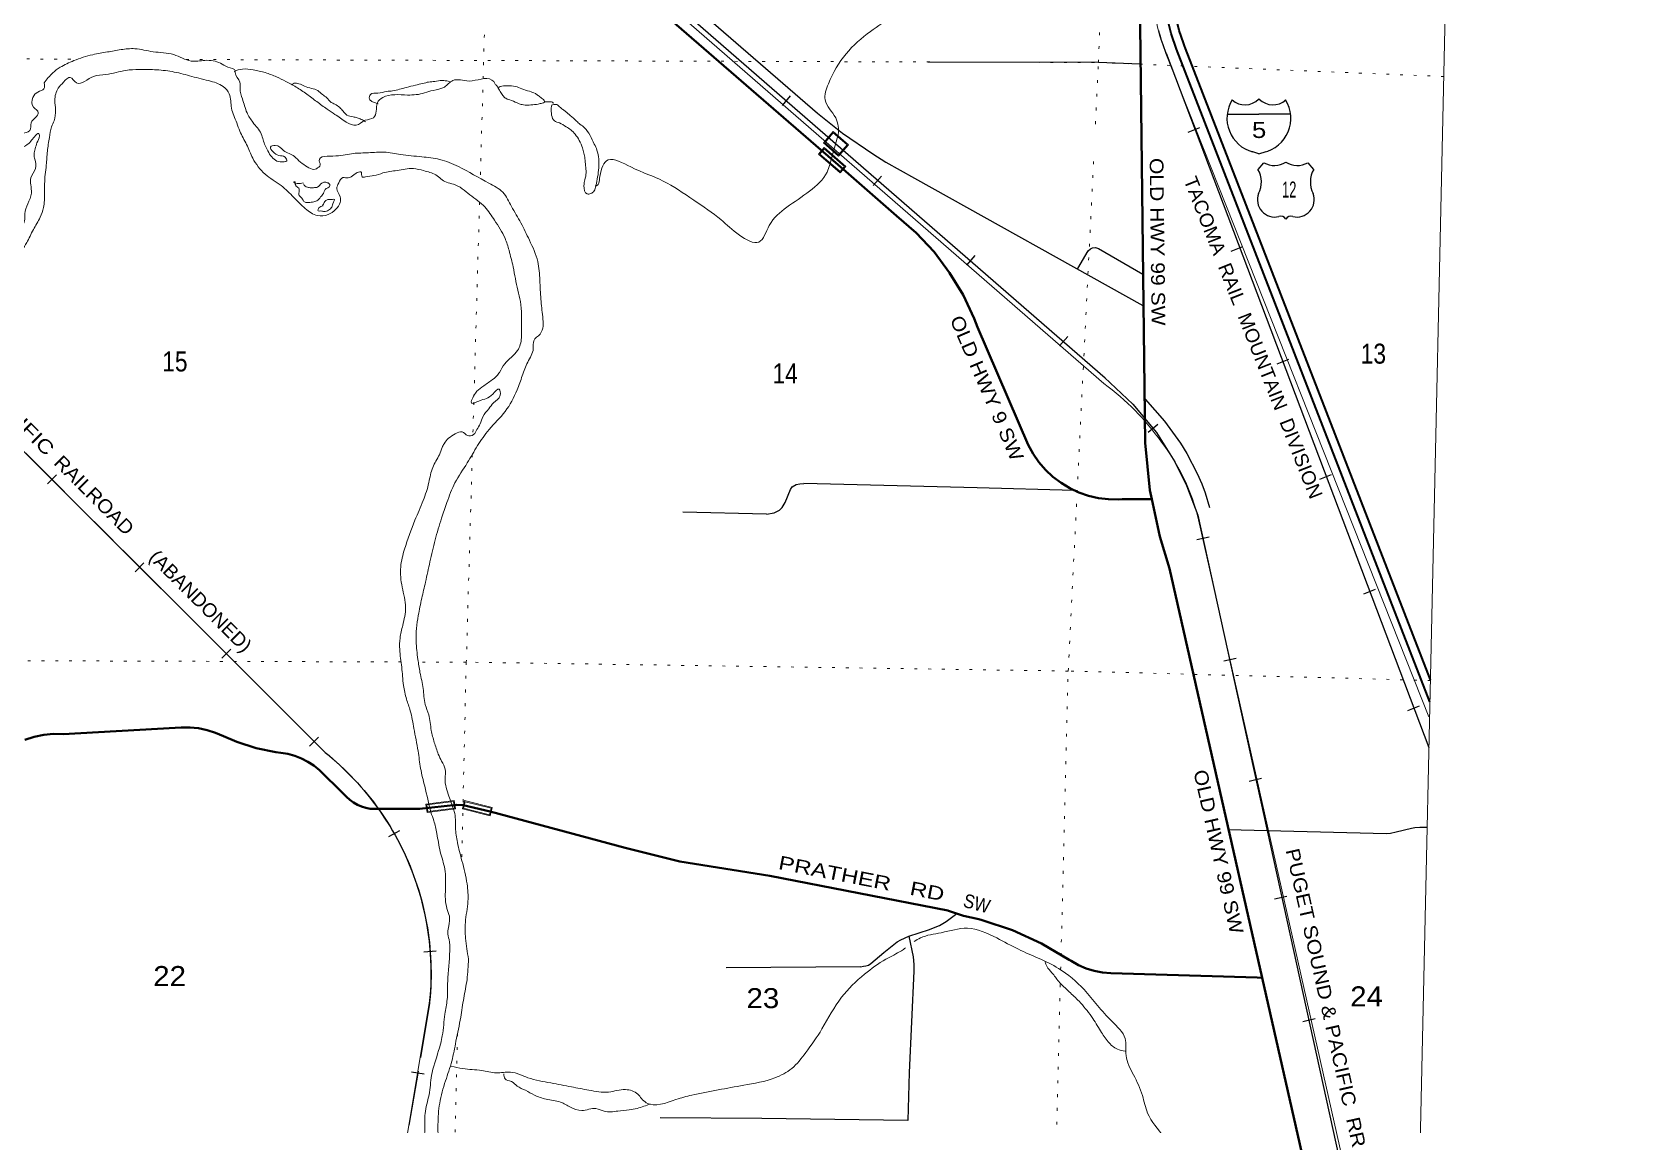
# Model space of a CAD drawing. Header units: feet. Extents: x -757852 to -501257, y -360805 to -170898.
# Drawn here: x -515267 to -501257, y -262538 to -252975 of the extents above; entities that cross this region are included whole.
import ezdxf
from ezdxf.enums import TextEntityAlignment as Align

# ---------------------------------------------------------------- set-up
doc = ezdxf.new("R2010")
doc.units = ezdxf.units.FT
doc.header["$LTSCALE"] = 80
doc.linetypes.add('DOTTED', pattern=[1.5, 0.3, -1.2])
doc.linetypes.add('LONG_DASHED', pattern=[7.5, 6, -1.5])
for name, color, linetype, lineweight in [('15', 7, 'Continuous', 25), ('16', 7, 'Continuous', 25), ('18', 7, 'Continuous', 35), ('26', 7, 'Continuous', 40), ('27', 7, 'Continuous', 13), ('29', 7, 'Continuous', 25), ('34', 7, 'Continuous', 13), ('39', 7, 'Continuous', 13), ('4', 7, 'Continuous', 13), ('61', 7, 'Continuous', 13), ('63', 7, 'Continuous', 25), ('7', 7, 'DOTTED', 13)]:
    doc.layers.add(name, color=color, linetype=linetype, lineweight=lineweight)

msp = doc.modelspace()

# ---------------------------------------------------------------- linework, layer by layer
at = {"layer": '15'}
for p, q in [((-504540.12, -253562.84), (-504537.22, -253559.93)), ((-504534.05, -253562.31), (-504537.48, -253559.93)), ((-504812.83, -253694.31), (-504536.42, -253694.31)), ((-504536.42, -254039.89), (-504600.31, -254021.93)), ((-504536.95, -254040.15), (-504473.32, -254021.41))]:
    msp.add_line(p, q, dxfattribs=at)
msp.add_lwpolyline([(-504261.06, -253694.31), (-504536.95, -253694.31), (-504536.42, -253694.31)], dxfattribs=at)
for centre, radius, start, end in [((-504510.2, -253729.41), 306.13, 148.44451, 254.43366), ((-504658.8, -253446.81), 165.66, 227.34241, 315.81149), ((-504415.11, -253446.81), 165.66, 224.18823, 312.69379), ((-504563.71, -253729.41), 306.13, 283.0808, 31.62485)]:
    msp.add_arc(centre, radius, start, end, dxfattribs=at)
at = {"layer": '16'}
for p, q in [((-504544.81, -254177.51), (-504493.5, -254118.75)), ((-504301.74, -254112.78), (-504302.02, -254112.98)), ((-504109.65, -254118.66), (-504058.26, -254177.51))]:
    msp.add_line(p, q, dxfattribs=at)
for centre, radius, start, end in [((-504402.42, -253961.09), 182.07, 239.97227, 303.45418), ((-504200.64, -253961.59), 181.52, 236.33975, 300.08743), ((-504200.65, -253961.09), 182.07, 236.54582, 236.59441), ((-504737.79, -254288.14), 222.05, 332.97043, 29.75871), ((-503865.29, -254288.14), 222.05, 150.24129, 207.02957), ((-504398.6, -254443.04), 151.42, 159.09177, 283.81923), ((-504204.48, -254443.04), 151.42, 256.18077, 20.90823)]:
    msp.add_arc(centre, radius, start, end, dxfattribs=at)
for centre, major_axis, start_param, end_param in [((-504343.26, -254641.86), (-19.56, 51.67), 4.95877769, 6.28318531), ((-504259.81, -254641.86), (19.56, 51.67), 0, 1.32637542)]:
    msp.add_ellipse(centre, major_axis=major_axis, ratio=0.929097, start_param=start_param, end_param=end_param, dxfattribs=at)
at = {"layer": '18'}
for points in [[(-503036.69, -258643.48), (-505178.32, -253120.71), (-505188.25, -253095.1), (-505196.92, -253070.71), (-505234.31, -252963.04), (-505265.47, -252829.72), (-505282.52, -252693.87), (-505285.28, -252556.98), (-505273.71, -252420.55), (-505247.95, -252286.08), (-505208.27, -252155.04), (-505155.11, -252028.87), (-504614.24, -250766.06)], [(-503040.91, -258835.53), (-505257.41, -253124.19), (-505304.74, -252989.44), (-505338.27, -252848.61), (-505356.89, -252705.04), (-505360.41, -252560.32), (-505348.78, -252416.02), (-505322.13, -252273.73), (-505280.76, -252135), (-505225.11, -252001.36), (-504811.65, -251038.76)]]:
    msp.add_lwpolyline(points, dxfattribs=at)
at = {"layer": '26'}
for p, q in [((-511568.93, -259739.84), (-511555.93, -259738.42)), ((-511497.31, -259739.32), (-511555.94, -259738.4)), ((-503848.01, -264161.88), (-504507.32, -261249.7))]:
    msp.add_line(p, q, dxfattribs=at)
for points in [[(-505473.11, -257061.74), (-505489.56, -256984.01), (-505532.64, -256570.74), (-505585.13, -252185.06)], [(-505473.11, -257061.74), (-505505.01, -257062.02), (-505732.43, -257064.02), (-505764.21, -257065.63), (-505852.93, -257063.82), (-505940.98, -257052.74), (-506027.38, -257032.52), (-506111.2, -257003.38), (-506191.51, -256965.63), (-506267.43, -256919.7), (-506338.14, -256866.09), (-506402.86, -256805.38), (-506460.88, -256738.23), (-506511.56, -256665.39), (-506554.34, -256587.65), (-506998.92, -255558.36), (-507028.22, -255481.79), (-507124.37, -255275.8), (-507241.53, -255080.99), (-507378.41, -254899.49), (-507533.52, -254733.29), (-507705.14, -254584.22), (-508174.01, -254176.65), (-510194.91, -252419.98)], [(-504507.32, -261249.7), (-505317.85, -257669.68), (-505403.52, -257390.51), (-505473.11, -257061.74)], [(-511555.94, -259738.4), (-511877.76, -259773.64), (-512309.46, -259770.95), (-512347.92, -259763.26), (-512385.36, -259751.6), (-512421.37, -259736.09), (-512455.57, -259716.9), (-512487.58, -259694.24), (-512517.04, -259668.36), (-512543.63, -259639.55), (-512544.41, -259638.61), (-512752.18, -259434.31), (-512800.87, -259394.34), (-512853.47, -259359.69), (-512909.4, -259330.73), (-512968.05, -259307.76), (-513028.78, -259291.06), (-513090.93, -259280.8), (-513133.36, -259277.57), (-513306.95, -259241.41), (-513475.82, -259187.31), (-513593.11, -259137.72), (-513662.89, -259106.81), (-513735.52, -259083.36), (-513810.2, -259067.63), (-513886.11, -259059.8), (-513962.43, -259059.94), (-514015.71, -259064.8), (-514994.44, -259117.97), (-515079.65, -259117.25), (-515164.46, -259125.45), (-515247.96, -259142.46), (-515329.22, -259168.11)], [(-504507.32, -261249.7), (-504551.38, -261248.4), (-505831.04, -261210.78), (-505904.62, -261204.18), (-505977.1, -261189.93), (-506047.69, -261168.18), (-506115.63, -261139.17), (-506180.16, -261103.22), (-506196.74, -261092.49), (-506437.91, -260950.63), (-506692.58, -260834.75), (-506957.97, -260746.14), (-506986.6, -260738.39), (-507120.76, -260708.12), (-507251.03, -260664), (-507256.53, -260661.8), (-508814.23, -260358.11), (-509602.1, -260231.88), (-510079.64, -260113.24), (-511260.83, -259794.59), (-511497.31, -259739.32)]]:
    msp.add_lwpolyline(points, dxfattribs=at)
at = {"layer": '29'}
for p, q in [((-511050.99, -251387), (-508397.45, -253684.91)), ((-507549.55, -254252.84), (-505550.94, -255368.18)), ((-508842.85, -257192.66), (-509575.53, -257175.24)), ((-504808.05, -259951.82), (-503421.04, -259989.45)), ((-508022.77, -261153.27), (-509195.83, -261162.53))]:
    msp.add_line(p, q, dxfattribs=at)
for points in [[(-505576.7, -253257.97), (-505939.92, -253242.28), (-507433.87, -253239.18)], [(-508397.45, -253684.91), (-508179.06, -253859.21), (-507914.85, -254042.54), (-507799.79, -254115.01), (-507549.55, -254252.84)], [(-506121.7, -255045.16), (-506029.14, -254890.97), (-506011.03, -254872.85), (-505991.85, -254862.19), (-505967.35, -254861.13), (-505938.58, -254870.72), (-505550.79, -255094.56)], [(-505530.45, -256187.57), (-505362.2, -256380.02), (-505221.57, -256574.01), (-505168.3, -256663.55), (-505076.68, -256838.35), (-505036.2, -256927.89), (-505006.37, -257006.76), (-504968.01, -257134.67)], [(-508842.85, -257192.66), (-508775.67, -257181.57), (-508728.8, -257160.25), (-508705.36, -257134.67), (-508679.79, -257092.03), (-508632.91, -256976.91), (-508618, -256955.6), (-508583.91, -256934.28), (-508551.94, -256927.88), (-508516.89, -256924.83)], [(-506152.02, -256985.58), (-507000.02, -256963.9), (-508516.89, -256924.83)], [(-503421.04, -259989.45), (-503384.87, -259985.92), (-503335.86, -259974.2), (-503203.75, -259940.09), (-503173.92, -259935.82), (-503129.18, -259933.7), (-503065.07, -259932.91)], [(-507597.47, -260886.26), (-507418.41, -260827.97), (-507367.26, -260808.78), (-507331.04, -260791.73), (-507273.52, -260757.62), (-507177.63, -260689.4)], [(-508022.77, -261153.27), (-507993.71, -261149.87), (-507974.54, -261146.68), (-507952.16, -261139.21), (-507929.79, -261126.42), (-507816.86, -261028.36), (-507699.67, -260936.69), (-507667.71, -260917.51), (-507597.47, -260886.26)], [(-507597.47, -260886.26), (-507561.17, -261066.73), (-507554.78, -261133.89), (-507553.68, -261191.34)], [(-507553.68, -261191.34), (-507595.17, -262080.19), (-507607.53, -262500.26)], [(-507607.53, -262500.26), (-508884.35, -262480.43), (-509773.84, -262474.66)]]:
    msp.add_lwpolyline(points, dxfattribs=at)
at = {"layer": '34', "lineweight": 25}
for p, q in [((-512943.28, -249859.33), (-505883.01, -256001.73)), ((-508704.79, -253617.61), (-508632.19, -253534.16)), ((-505156.19, -253851.3), (-505053.35, -253810.57)), ((-507909.42, -254319.39), (-507836.82, -254235.95)), ((-507091.96, -255015.39), (-507019.36, -254931.94)), ((-504780.45, -254892.13), (-504677.61, -254851.39)), ((-506281.33, -255722.26), (-506208.73, -255638.81)), ((-504378.8, -255879.34), (-504275.96, -255838.6)), ((-505506.08, -256475.67), (-505420.24, -256405.9)), ((-504005.23, -256887.6), (-503902.39, -256846.87)), ((-505072.06, -257203.51), (-503193.07, -265747.8)), ((-505080.2, -257417.07), (-504972.29, -257392.8)), ((-503618.79, -257890), (-503515.95, -257849.26)), ((-504844.55, -258476.98), (-504736.64, -258452.72)), ((-503235.45, -258912.38), (-503132.61, -258871.64)), ((-504621.99, -259529.01), (-504514.07, -259504.75)), ((-504400.44, -260559.62), (-504292.53, -260535.36)), ((-504152.91, -261632.27), (-504044.99, -261608.01))]:
    msp.add_line(p, q, dxfattribs=at)
at = {"layer": '34'}
for p, q in [((-505349.92, -253162.15), (-503050.22, -258967.68)), ((-508345.66, -253945.46), (-508259.98, -253846.98)), ((-508259.98, -253846.98), (-508127.63, -253962.13)), ((-508345.31, -253945.06), (-508212.96, -254060.21)), ((-508213.3, -254060.61), (-508127.63, -253962.13)), ((-517020.25, -254964.35), (-512703.67, -259280.23)), ((-505064.44, -257243.3), (-503193.75, -265562.91)), ((-511792.18, -261474.62), (-512052.45, -263022.92))]:
    msp.add_line(p, q, dxfattribs=at)
msp.add_lwpolyline([(-518816.44, -244792.02), (-514396.62, -248653.05), (-505891.89, -256052.12)], dxfattribs=at)
at = {"layer": '34', "lineweight": 25}
for points in [[(-505414.83, -252961.75), (-505408.19, -252986.7), (-505401.35, -253011.59), (-505393.85, -253036.47), (-505386.01, -253061.04), (-505377.78, -253085.47), (-505369.08, -253109.96), (-505359.85, -253134.06), (-505350.42, -253158.11), (-505348.9, -253161.73), (-503049.69, -259234.56)], [(-505887.83, -255998.27), (-505639.21, -256232.23), (-505431.94, -256478.34), (-505271.65, -256735.51), (-505169.4, -256942.91), (-505072.21, -257203.97)]]:
    msp.add_lwpolyline(points, dxfattribs=at)
at = {"layer": '34'}
msp.add_lwpolyline([(-508334.02, -253944.27), (-508259.19, -253858.26), (-508138.91, -253962.91), (-508213.74, -254048.92)], close=True, dxfattribs=at)
for centre, radius, start, end in [((-503977.91, -252599.12), 1483.05, 153.16163, 202.31182), ((-507224.16, -257865.57), 2250.24, 35.38234, 53.69675), ((-506771.59, -257640.65), 1752.78, 13.10286, 37.95504), ((-514255.1, -261211.15), 2476.97, 353.894, 51.21934)]:
    msp.add_arc(centre, radius, start, end, dxfattribs=at)
at = {"layer": '39'}
msp.add_line((-508289.49, -254134.44), (-508218.63, -253883.34), dxfattribs=at)
for points in [[(-508218.63, -253883.34), (-508216.52, -253872.49), (-508238.43, -253727.37), (-508330.42, -253569.1), (-508302.2, -253428.78), (-508147.64, -253165.76), (-507933.84, -252970.01), (-507736.98, -252832.31), (-507512.02, -252695.05), (-507267.22, -252706.89), (-506947.43, -252673.65), (-506537.92, -252549.31), (-506279.47, -252454.8), (-506075.09, -252351.4), (-505730.47, -252135.56), (-505549.51, -252051.05)], [(-512424.41, -254205.27), (-512452.82, -254224.94), (-512501.42, -254252.33), (-512547.57, -254249.61), (-512584.4, -254295.28), (-512601.22, -254345.29), (-512572.16, -254416.12), (-512572.92, -254466.38), (-512609.97, -254526.13), (-512676.94, -254573.35), (-512769.44, -254581.96), (-512876.95, -254519.97), (-512977.88, -254421.88), (-513088.79, -254319.62), (-513227.84, -254218.93), (-513336.17, -254078.5), (-513390.59, -253959.02), (-513449.09, -253843.5), (-513476.11, -253770.69), (-513522.35, -253641.28), (-513542.56, -253516.29), (-513593.82, -253453.16), (-513723.55, -253400.88), (-513889.58, -253358.08), (-514041.64, -253321.54), (-514196.01, -253305.06), (-514328.52, -253303.01), (-514445.11, -253311.25), (-514620.34, -253346.73), (-514729.03, -253363.14), (-514808.02, -253408.16), (-514878.5, -253421.14), (-514931.97, -253372.05), (-514990.83, -253413.37), (-515037.82, -253466.93), (-515067.53, -253573.04), (-515060.78, -253657.6), (-515074.25, -253751.9), (-515095.11, -253803.85), (-515114.6, -253898.06), (-515132.48, -254018.43), (-515142.33, -254138.93), (-515151.6, -254221.22), (-515158.13, -254388.02), (-515166, -254510.56), (-515195.41, -254596.56), (-515255.26, -254704.22), (-515313.2, -254817.93), (-515389.66, -254961.52), (-515443.65, -255079.32), (-515534.9, -255138.23), (-515597.68, -255173.45), (-515734.77, -255209.53), (-515863.41, -255217.58), (-516032.44, -255241.1), (-516150.4, -255207.09), (-516215.8, -255149.77), (-516275.03, -255082.5), (-516275, -255080.49), (-516325.78, -254985.19), (-516402.53, -254881.45), (-516527.49, -254778.97), (-516646.28, -254666.53), (-516753.21, -254566.34), (-516796.62, -254515.39), (-516877.54, -254421.64), (-517022.82, -254334.93), (-517229.67, -254203.02), (-517432.63, -254079.22), (-517583.6, -253970.3), (-517763.19, -253895.13), (-517939.22, -253850.16), (-518221.72, -253807.57), (-518446.63, -253808.1), (-518605.44, -253819.71), (-518804.59, -253842.76), (-519035.64, -253851.23), (-519280.63, -253851.45), (-519477.22, -253838.34), (-519549.22, -253819.12), (-519606.99, -253788.07), (-519644.77, -253763.35), (-519718.6, -253732.04), (-519742.39, -253711.56), (-519834.16, -253671.93), (-519938.1, -253640.16), (-519991.58, -253591.07), (-520057.04, -253537.77), (-520120.74, -253500.58), (-520137.84, -253435.97), (-520169.41, -253399.29), (-520209.02, -253362.48), (-520298.55, -253306.8), (-520346.27, -253275.89), (-520425.67, -253214.33), (-520455.24, -253177.68), (-520537.62, -253047.71)], [(-515159.59, -253418.79), (-515086.01, -253333.47), (-515021.01, -253284.21), (-514901.66, -253225.74), (-514736.22, -253174.01), (-514607.34, -253149.88), (-514488.56, -253129.6), (-514367.95, -253121.42), (-514207.71, -253148.04), (-514027.35, -253172.96), (-513875.6, -253229.61), (-513755.02, -253223.44), (-513618.84, -253247.67), (-513553.1, -253282.88), (-513489.34, -253316.04), (-513489.55, -253330.11), (-513448.67, -253415.2), (-513447.51, -253471.52), (-513426.76, -253560.32), (-513386.41, -253681.6), (-513335.46, -253764.83), (-513262.69, -253866.5), (-513245.41, -253919.05), (-513204.7, -254016.2), (-513125.7, -254103.89), (-513061.55, -254110.92), (-513039.35, -254103.22), (-513052.91, -254070.84), (-513108.91, -254055.89), (-513160.6, -254020.91), (-513182.11, -253982.37), (-513139.7, -253966.94), (-513066.09, -254012.32), (-512972.49, -254064.04), (-512919.04, -254115.15), (-512859.39, -254154.28), (-512801.5, -254177.3), (-512759.04, -254157.85), (-512748.85, -254147.95), (-512754.18, -254101.62), (-512610.97, -254059.61), (-512456.02, -254037.88), (-512323.4, -254031.9), (-512186.76, -254025.98), (-512044.5, -254046.29), (-511858.06, -254067.28), (-511701.77, -254089.81), (-511538.06, -254152.68), (-511271.16, -254297.58), (-511149.88, -254377.89), (-511073.43, -254501.74), (-510991.26, -254645.78), (-510917.21, -254795.73), (-510843.74, -254983.87), (-510826.12, -255147.02), (-510816.59, -255314.07), (-510800.82, -255467.13), (-510823.17, -255617.6), (-510878.28, -255677.07), (-510883.33, -255745.36), (-510931.29, -255863.25), (-510979.28, -255983.15), (-511025.32, -256107.11), (-511128.55, -256294.52), (-511269.5, -256453.19), (-511370.02, -256594.4), (-511460.66, -256745.81), (-511567.69, -256919.09), (-511638.58, -257092.93), (-511684.81, -257228.95), (-511741.89, -257419.08), (-511786.95, -257611.42), (-511825.76, -257787.77), (-511858.02, -257930.04), (-511888.4, -258080.37), (-511907.88, -258307.29), (-511892.18, -258464.38), (-511873.83, -258579.28), (-511845.8, -258718.46), (-511827.85, -258859.5), (-511797.06, -258948.45), (-511775.02, -259085.53), (-511748.49, -259190.5), (-511713.9, -259293.59), (-511684.73, -259356.38), (-511653.63, -259425.23), (-511654.91, -259509.66), (-511621.04, -259661), (-511581.84, -259774.25)], [(-517680.95, -253767.71), (-517489.95, -253885.29), (-517295.02, -254008.97), (-517186.33, -254125.27), (-517048.8, -254193.77), (-516917.06, -254246.08), (-516821.36, -254291.81), (-516761.74, -254332.95), (-516608.34, -254413.75), (-516544.28, -254426.81), (-516470.3, -254448.07), (-516410.55, -254481.17), (-516346.73, -254510.31), (-516294.75, -254525.2), (-516235.04, -254560.31), (-516187.61, -254611.32), (-516133.86, -254642.31), (-516065.33, -254625.28), (-516018.76, -254599.86), (-515952.33, -254588.83), (-515938.61, -254611.16), (-515981.47, -254656.74), (-516034.45, -254708.2), (-516101.06, -254731.3), (-516161.53, -254746.44), (-516219.36, -254719.41), (-516251.15, -254696.79), (-516296.41, -254635.77), (-516327.84, -254589.03), (-516399.39, -254539.66), (-516467.55, -254532.57), (-516521.46, -254511.62), (-516597.17, -254472.24), (-516643.07, -254453.43), (-516690.92, -254430.57), (-516728.97, -254423.94), (-516699.74, -254482.71), (-516618.15, -254532.24), (-516574.71, -254581.17), (-516527.05, -254616.1), (-516519.71, -254662.46), (-516438.16, -254714), (-516358.73, -254773.54), (-516289.56, -254847.01), (-516210.37, -254922.64), (-516172.99, -254973.49), (-516096.11, -255069.19), (-515998.56, -255125), (-515910.59, -255150.49), (-515795.61, -255116.08), (-515686.96, -255101.68), (-515591.42, -255024.75), (-515518.45, -254979.63), (-515447.15, -254912.37), (-515389.37, -254808.71), (-515378.18, -254732.47), (-515332.41, -254626.61), (-515329.49, -254566.33), (-515304.07, -254478.25), (-515272.53, -254384.23), (-515277.46, -254311.77), (-515276.55, -254251.46), (-515237.17, -254169.63), (-515241.98, -254089.12), (-515249.34, -254044.77), (-515238.58, -253996.67), (-515223.74, -253944.62), (-515202.72, -253882.62), (-515208.44, -253862.42), (-515224.62, -253870.21), (-515294.09, -253949.56), (-515360.92, -253986.73), (-515427.53, -254009.83), (-515488.31, -254045.08), (-515560, -254138.47), (-515619.43, -254217.98), (-515668.7, -254289.6), (-515733.79, -254344.89), (-515778.41, -254374.36), (-515802.62, -254382.03), (-515826.81, -254387.69), (-515797.34, -254297.66), (-515762.12, -254225.82), (-515668.22, -254124.72), (-515578.92, -254061.77), (-515489.35, -253980.71), (-515450.29, -253921), (-515363.09, -253864.04), (-515286.38, -253837.08), (-515273.3, -253768.91), (-515236.47, -253723.24), (-515211.74, -253681.39), (-515255.18, -253632.46), (-515259.93, -253547.93), (-515215.04, -253500.37), (-515162.38, -253471.03), (-515159.59, -253418.79)], [(-513499.44, -253319.91), (-513426.83, -253298.91), (-513332.57, -253306.41), (-513226.5, -253330.18), (-513128.67, -253367.89), (-513046.93, -253407.37), (-512957.32, -253457.02), (-512863.87, -253518.79), (-512776.51, -253584.5), (-512685.13, -253650.26), (-512617.53, -253695.55), (-512518.15, -253763.45), (-512432.22, -253790.92), (-512353.26, -253747.91), (-512280.62, -253724.91), (-512255.68, -253669), (-512246.53, -253594.74), (-512199.66, -253549.22), (-511982.45, -253526.45), (-511833.58, -253508.66), (-511758.94, -253485.69), (-511660.11, -253457.06), (-511586.96, -253399.88), (-511444.45, -253404.11), (-511245.52, -253395.13), (-511227.74, -253408.43)], [(-512992.75, -253434.98), (-512974.17, -253423.72), (-512932.15, -253427.59), (-512884.82, -253447.78), (-512821.45, -253468.68), (-512768.02, -253487.13), (-512727.32, -253521.12), (-512688.45, -253551), (-512650.02, -253590.93), (-512618.55, -253606.4), (-512575.67, -253636.46), (-512546.91, -253667.91), (-512512.23, -253701.63), (-512458.71, -253718.08), (-512422.88, -253725.69), (-512387.32, -253739.33), (-512350.1, -253761.09)], [(-512238.4, -253603.1), (-512262.5, -253595.92), (-512296.06, -253582.37), (-512315.32, -253563.41), (-512316.27, -253539.22), (-512307.46, -253521.5), (-512242.68, -253510.26), (-512163.68, -253495.63), (-512113.2, -253489.8), (-512054.35, -253476.3), (-511991.4, -253460.96), (-511914.15, -253440.21), (-511849.19, -253424.96), (-511798.45, -253413.11), (-511743.96, -253407.46), (-511681.36, -253400.15), (-511665.32, -253400.86), (-511615.37, -253407.08)], [(-511227.74, -253408.43), (-511215.5, -253431.13), (-511199.54, -253448.87), (-511190.67, -253459.52)], [(-511191.95, -253463.96), (-511173.38, -253452.7), (-511108.78, -253445.49), (-511038.77, -253452.59), (-510983.33, -253471.13), (-510916.04, -253494.22), (-510864.7, -253514.59), (-510839.34, -253531.81), (-510810.14, -253553.21), (-510785.31, -253582.48), (-510785.57, -253588.5), (-510804.06, -253597.75), (-510840.59, -253606.2), (-510903.19, -253613.51), (-510969.44, -253612.6), (-511007.19, -253602.89), (-511074.22, -253573.78), (-511123.64, -253555.51), (-511148.65, -253530.26), (-511173.22, -253494.97), (-511193.61, -253455.84)], [(-510784.44, -253585.47), (-510757.83, -253585.47), (-510734.77, -253585.47), (-510713.48, -253589.01), (-510708.16, -253601.43)], [(-510720.37, -253613.51), (-510725.52, -253639.44), (-510722.24, -253701.97), (-510698.37, -253753.33), (-510654.96, -253771.34), (-510594.12, -253804.2), (-510555.16, -253832.07), (-510516.65, -253869.99), (-510480.84, -253923.89), (-510453.58, -253989.48), (-510441.56, -254036.29), (-510431.56, -254083.01), (-510426.18, -254143.62), (-510420.88, -254206.23), (-510431.63, -254268.14), (-510439.94, -254320.09), (-510410.93, -254391.8), (-510380.68, -254389.11), (-510351.55, -254366.24), (-510335.49, -254320.67), (-510320.03, -254242.87), (-510310.58, -254164.81), (-510311.16, -254086.3), (-510325.86, -254009.19), (-510349.64, -253955.82), (-510386.49, -253879.75), (-510433.8, -253813.27), (-510474.59, -253781.29), (-510503.61, -253755.86), (-510559.64, -253705.1), (-510600.34, -253671.11), (-510625.62, -253651.89), (-510652.81, -253630.57), (-510678, -253609.34), (-510692.03, -253608.72), (-510716.27, -253611.68)], [(-510340.57, -254322), (-510339.79, -254322.1), (-510300.37, -254238.26), (-510227.93, -254094.61), (-510030.05, -254156), (-509746.76, -254279.03), (-509480.2, -254446.05), (-509241.8, -254616.65), (-509079.21, -254753.9), (-508909.41, -254812.84), (-508818.86, -254667.46), (-508665.87, -254508.97), (-508466.95, -254367.28), (-508313.83, -254200.75), (-508289.49, -254134.44)], [(-511779.81, -259802.48), (-511832.6, -259575.27), (-511868.39, -259417.87), (-511890.21, -259266.72), (-511927.39, -259069.09), (-511959.19, -258913.76), (-511991.8, -258812.71), (-512018.09, -258691.66), (-512033.77, -258532.56), (-512051.51, -258377.45), (-512048.02, -258278.98), (-512024.24, -258166.74), (-511999.79, -258010.28), (-512029.25, -257832.87), (-512042.65, -257655.71), (-512008.16, -257499.4), (-511918.02, -257247.44), (-511845.12, -257073.63), (-511796.58, -256917.54), (-511762.46, -256785.36), (-511704.55, -256673.66), (-511679.49, -256609.7), (-511662.95, -256577.78), (-511624.08, -256530.13), (-511565.25, -256490.83), (-511504.75, -256473.67), (-511459.06, -256506.55), (-511404.7, -256497.34), (-511375.93, -256453.55), (-511347.07, -256403.73), (-511324.04, -256341.75), (-511272.8, -256272.17), (-511229.85, -256220.56), (-511172.61, -256153.08), (-511181.86, -256100.65), (-511236.73, -256144.04), (-511358.12, -256204.49), (-511420.66, -256223.62), (-511389.21, -256135.64), (-511334.22, -256084.21), (-511253.04, -256027.16), (-511202.18, -255983.71), (-511179.65, -255953.9), (-511132.32, -255878.22), (-511020.12, -255761.33), (-510986.33, -255651.26), (-510985.15, -255572.86), (-510995.6, -255333.41), (-511018.2, -255234.53), (-511059.31, -255030.8), (-511095.28, -254885.46), (-511129.84, -254780.36), (-511221.83, -254622.09), (-511306.43, -254506.16), (-511437.36, -254399.56), (-511580.54, -254306.85), (-511642.54, -254289.8), (-511735.95, -254226.02), (-511841.81, -254188.18), (-511931.91, -254170.69), (-512074.72, -254186.57), (-512197.55, -254208.79), (-512276.21, -254231.7), (-512350.67, -254242.61), (-512380.79, -254242.14), (-512386.23, -254203.85), (-512424.41, -254205.27)], [(-512892.24, -254304.69), (-512878.99, -254323.38), (-512857.29, -254332.38), (-512827.48, -254339.73), (-512797.22, -254337.04), (-512768.89, -254332.25), (-512733.22, -254297.6), (-512706.71, -254288.71), (-512684.83, -254293.69), (-512663.39, -254308.72), (-512666.27, -254328.72), (-512693.04, -254343.64), (-512710.05, -254365.03), (-512719.04, -254386.77), (-512742.51, -254417.93), (-512776.17, -254452.67), (-512792.48, -254457.99), (-512812.79, -254463.13), (-512837.03, -254466.09), (-512865.19, -254466.86), (-512888.9, -254457.77), (-512902.05, -254437.06), (-512925.06, -254411.9), (-512932.55, -254399.5), (-512931.41, -254373.39), (-512930.79, -254359.33), (-512930.26, -254347.28), (-512955.36, -254324.04), (-512961.03, -254315.74), (-512968.26, -254297.31), (-512967.73, -254285.26), (-512977.84, -254286.83), (-512962.24, -254297.58), (-512920.13, -254299.43), (-512895.81, -254294.47)], [(-512727.8, -254495.04), (-512710.53, -254467.63), (-512697.71, -254450.09), (-512673.21, -254441.1), (-512639.03, -254440.6), (-512622.9, -254439.29), (-512630.06, -254465.14), (-512645.95, -254506.7), (-512673.25, -254533.67), (-512711.96, -254546.05), (-512739.85, -254540.8), (-512763.92, -254539.74), (-512758.76, -254513.8), (-512742.19, -254502.46), (-512721.79, -254495.31)], [(-511759.5, -263386.88), (-511815.38, -263363.89), (-511869.22, -263338.93), (-511897.03, -263318.39), (-511918.14, -263253.71), (-511906.53, -263149.33), (-511893.12, -263059.06), (-511887.98, -262984.74), (-511862.17, -262870.52), (-511852.38, -262754.05), (-511831.95, -262597.52), (-511829.53, -262436.69), (-511794.95, -262274.36), (-511772.33, -262105.8), (-511710.81, -261887.58), (-511678.73, -261757.37), (-511655.8, -261568.71), (-511635.8, -261440.33), (-511631.4, -261281.55), (-511613.32, -261014.39), (-511619.86, -260915.76), (-511630.97, -260853.25), (-511622.06, -260795.08), (-511616.8, -260712.72), (-511637.86, -260644.02), (-511651.4, -260476.91), (-511656.77, -260299.88), (-511696.66, -260148.45), (-511726.36, -259987.12), (-511752.8, -259876.12), (-511779.81, -259802.48)], [(-511581.84, -259774.25), (-511574.86, -259794.43), (-511562.95, -259937.38), (-511546.82, -260066.32), (-511507.06, -260225.79), (-511461.93, -260429.59), (-511454.17, -260580.52), (-511477.06, -260767.17), (-511475.1, -260903.93), (-511449.75, -261087.31)], [(-507550.91, -260931.91), (-507497.09, -260901.38), (-507315.68, -260855.93), (-507086.18, -260817.27), (-506830.42, -260901.68), (-506639.14, -261001.17), (-506467.61, -261078.23), (-506288.26, -261169.49), (-506066.14, -261353.91), (-505823.32, -261631.15), (-505707.11, -261781.76), (-505699.32, -261930.68), (-505633.57, -262098.6), (-505555.99, -262280.78), (-505510.11, -262434.31), (-505368.66, -262641.61), (-505286.03, -262755.5), (-505052.44, -262978.3), (-504816.38, -263170.99), (-504611.78, -263318.94), (-504359.14, -263610.41), (-504203.2, -263789.78), (-504145.16, -263935.46), (-504072.72, -264059.25), (-504020.46, -264188.75), (-504037.57, -264391.58), (-504118.95, -264595.41), (-504333.85, -264730.82), (-504486.42, -264728.45), (-504551.1, -264622.89), (-504901.7, -264569.18), (-505145.5, -264623.71), (-505267.13, -264832.95), (-505397.21, -265070.22), (-505423.08, -265321.17), (-505409.8, -265639.08), (-505398.65, -265832.29), (-505448.97, -266106.99), (-505566.8, -266330.37), (-505611.9, -266534.27)], [(-511600.41, -262024.02), (-511500.34, -262045.68), (-511333.92, -262062.34), (-511207.71, -262082.4), (-511081.11, -262076.32), (-510929.23, -262124.93), (-510729.11, -262170.26), (-510548.91, -262205.23), (-510396.73, -262233.74), (-510224.29, -262250.49), (-510077.37, -262228.64), (-509969.53, -262268.52), (-509935.98, -262307.25), (-509894.37, -262344.09), (-509634.9, -262315.95), (-509497.78, -262277.86), (-509266.15, -262231.19), (-509042.64, -262190.42), (-508770.58, -262126.28), (-508622.76, -262044.13), (-508500.18, -261905.27), (-508358.51, -261698.35), (-508187.67, -261421.5), (-507985.83, -261219.53), (-507799.1, -261087.71), (-507663.44, -261013.41), (-507627.23, -260989.52)], [(-511449.75, -261087.31), (-511462.49, -261266.07), (-511491.04, -261428.51), (-511517.64, -261594.99), (-511558.97, -261805.48), (-511595.73, -261979.85), (-511650.53, -262151.93), (-511701.68, -262348.19), (-511716.55, -262534.97), (-511721.73, -262746.02), (-511756.34, -262910.37), (-511775.92, -263010.61), (-511779.99, -263147.28), (-511780.99, -263213.62), (-511739.83, -263280.61), (-511626.7, -263368.84), (-511555.73, -263456.4), (-511494.91, -263551.86), (-511419.9, -263637.47), (-511340.56, -263703.05), (-511325.74, -263785.73), (-511263.02, -263887.24), (-511213.58, -263938.28), (-511154.08, -263987.46), (-511116.36, -264016.2), (-511102.61, -264036.52), (-511155.29, -264067.87), (-511183.58, -264079.5), (-511178.44, -264137.89), (-511141.32, -264206.84), (-511124.04, -264259.39), (-511105.36, -264352.17), (-511078.1, -264408.9), (-511032.83, -264469.93), (-510989.61, -264532.93), (-510919.06, -264648.65), (-510851.44, -264691.92), (-510783.9, -264741.23), (-510700.74, -264818.93), (-510646.9, -264843.9), (-510598.68, -264842.64), (-510562.8, -264726.57), (-510592.89, -264591.38), (-510554.38, -264567.84), (-510460.32, -264722.13), (-510376.78, -264908.42), (-510288.07, -265018.38), (-510189.5, -265273.27), (-510140, -265453), (-510116.26, -265610.21), (-510097.54, -265833.7), (-510056.22, -266023.36), (-510018.79, -266204.92), (-510003.03, -266357.98), (-509979.32, -266517.2), (-509973.9, -266690.22), (-509981.74, -266810.74), (-510022.92, -266878.47), (-510073.83, -266925.94), (-510130.62, -266963.26), (-510153.95, -267045.34), (-510179.03, -267244.02), (-510184.22, -267455.08), (-510213.93, -267561.19), (-510200.35, -267726.29), (-510200.38, -267728.3), (-510231, -267894.72), (-510254.47, -268119.56), (-510254.43, -268250.27), (-510242.5, -268391.21), (-510224.81, -268550.34), (-510193.92, -268765.97), (-510189.39, -268864.57), (-510192.36, -268928.87), (-510133.16, -268998.16), (-510001.87, -269080.63), (-509873.87, -269114.79), (-509729.17, -269106.98), (-509567.87, -269063.24), (-509473.03, -269032.54), (-509317.63, -268980.66), (-509218.35, -268921.88), (-509120.28, -268943.51), (-509017.86, -268943.09), (-508899.56, -268954.98), (-508826.96, -268933.99), (-508678.85, -268966.46), (-508514.35, -268977.05), (-508402.25, -269000.91), (-508295.82, -269000.56), (-508179.81, -269030.51), (-508063.88, -269066.49), (-507928.12, -269118.87), (-507844.29, -269152.35), (-507774.47, -269183.59), (-507730.64, -269206.39)], [(-506404.03, -261123.46), (-506405.65, -261115.23), (-506406.55, -261109.83), (-506406.55, -261107.13)], [(-505705.65, -261891.53), (-505774.79, -261875.22), (-505856.13, -261809.61), (-505920.99, -261716.1), (-506001.42, -261590.18), (-506109.84, -261455.79), (-506196.93, -261371.99), (-506287.95, -261282.1), (-506347.06, -261206.78), (-506392.38, -261149.78), (-506404.03, -261123.46)], [(-509859.73, -262353.48), (-509975.43, -262393.1), (-510043.9, -262406.12), (-510144.46, -262416.62), (-510262.97, -262418.8), (-510334.91, -262395.56), (-510459.65, -262411.72), (-510557.6, -262382.05), (-510645.3, -262338.46), (-510771.41, -262312.37), (-510873.28, -262276.61), (-510950.97, -262235.18), (-511022.7, -262197.87), (-511074.32, -262158.87), (-511130.17, -262133.87), (-511141.55, -262089.46)]]:
    msp.add_spline(points, degree=3, dxfattribs=at)
at = {"layer": '4'}
msp.add_lwpolyline([(-751809.62, -170897.83), (-720494.9, -171910.43), (-689178.81, -172879.95), (-657861.41, -173806.4), (-626542.79, -174689.77), (-595222.97, -175530.05), (-563902.02, -176327.26), (-532580.01, -177081.38), (-501256.99, -177792.41), (-505285.46, -360804.74), (-536860.21, -360087.99), (-568433.95, -359327.81), (-600006.62, -358524.19), (-631578.15, -357677.16), (-663148.48, -356786.69), (-694717.56, -355852.8), (-726285.32, -354875.48), (-757851.71, -353854.74)], close=True, dxfattribs=at)
msp.add_lwpolyline([(-751809.62, -170897.83), (-720494.9, -171910.43), (-689178.81, -172879.95), (-657861.41, -173806.4), (-626542.79, -174689.77), (-595222.97, -175530.05), (-563902.02, -176327.26), (-532580.01, -177081.38), (-501256.99, -177792.41), (-505285.46, -360804.74), (-536860.21, -360087.99), (-568433.95, -359327.81), (-600006.62, -358524.19), (-631578.15, -357677.16), (-663148.48, -356786.69), (-694717.56, -355852.8), (-726285.32, -354875.48), (-757851.71, -353854.74)], close=True, dxfattribs=at)
at = {"layer": '61'}
for p, q in [((-508339.26, -253987.14), (-508150.27, -254150.8)), ((-508200.18, -254196.21), (-508377.08, -254043.02)), ((-508377.07, -254043.02), (-508338.44, -253998.42)), ((-508338.44, -253998.42), (-508161.54, -254151.61)), ((-508161.55, -254151.61), (-508200.17, -254196.21)), ((-508150.27, -254150.8), (-508199.37, -254207.5)), ((-511821.87, -259730.3), (-511573.96, -259698.08)), ((-511573.96, -259698.08), (-511564.29, -259772.46)), ((-511501.92, -259772.65), (-511483.73, -259699.89)), ((-511259.38, -259833.28), (-511501.92, -259772.65))]:
    msp.add_line(p, q, dxfattribs=at)
for points in [[(-508199.37, -254207.5), (-508388.36, -254043.84), (-508339.26, -253987.14)], [(-511564.29, -259772.46), (-511812.21, -259804.68), (-511821.87, -259730.3)], [(-511483.73, -259699.89), (-511241.19, -259760.52), (-511259.38, -259833.28)]]:
    msp.add_lwpolyline(points, dxfattribs=at)
for points in [[(-511580.86, -259707.04), (-511812.9, -259737.2), (-511805.3, -259795.71), (-511573.25, -259765.55)], [(-511250.89, -259766.34), (-511477.9, -259709.59), (-511492.21, -259766.82), (-511265.2, -259823.57)]]:
    msp.add_lwpolyline(points, close=True, dxfattribs=at)
at = {"layer": '63'}
for p, q in [((-515131.77, -256928.18), (-515053.57, -256849.96)), ((-514365.79, -257697.73), (-514287.58, -257619.51)), ((-513605.71, -258453.99), (-513527.51, -258375.77)), ((-512839.73, -259223.54), (-512761.52, -259145.32)), ((-512147.28, -260015.28), (-512051.16, -259960.54)), ((-511841.52, -261023.5), (-511731.31, -261014.18)), ((-511947, -262072.91), (-511837.92, -262091.24))]:
    msp.add_line(p, q, dxfattribs=at)
at = {"layer": '63', "linetype": 'LONG_DASHED'}
msp.add_lwpolyline([(-517019.49, -254963.56), (-512702.93, -259279.41), (-512669.33, -259306.72), (-512636.49, -259334.7), (-512604.12, -259363.25), (-512571.87, -259392.34), (-512540.43, -259422.06), (-512509.65, -259452.19), (-512478.98, -259482.87), (-512449.13, -259514.17), (-512419.94, -259545.88), (-512391.02, -259578.34), (-512362.96, -259611.06), (-512335.2, -259644.17), (-512308.06, -259678.05), (-512281.78, -259712.21), (-512255.96, -259746.93), (-512230.65, -259781.89), (-512205.96, -259817.63), (-512181.96, -259853.44), (-512158.59, -259890.02), (-512135.91, -259926.68), (-512113.69, -259963.92), (-512092.33, -260001.43), (-512071.63, -260039.36), (-512051.43, -260077.53), (-512032.04, -260116.3), (-512013.16, -260155.31), (-511995.14, -260194.6), (-511977.61, -260234.11), (-511961.09, -260274.09), (-511945.07, -260314.29), (-511929.76, -260354.57), (-511915.1, -260395.28), (-511901.29, -260436.25), (-511888.14, -260477.64), (-511875.53, -260518.93), (-511863.94, -260560.67), (-511853.03, -260602.5), (-511842.64, -260644.55), (-511833.12, -260686.52), (-511824.43, -260729.11), (-511816.28, -260771.59), (-511809.16, -260814.16), (-511802.41, -260856.79), (-511796.66, -260899.87), (-511791.64, -260942.69), (-511787.31, -260985.58), (-511783.65, -261028.9), (-511781.07, -261071.98), (-511778.84, -261115.09), (-511777.66, -261158.33), (-511776.97, -261201.78), (-511777.22, -261244.83), (-511778.32, -261288.12), (-511779.95, -261331.31), (-511782.29, -261374.57), (-511785.71, -261417.6), (-511789.64, -261460.86), (-511791.09, -261474.77), (-512051.36, -263023.08)], dxfattribs=at)
at = {"layer": '7'}
for p, q in [((-511352.77, -254463.27), (-511401.66, -256158.83)), ((-511403.22, -256213), (-511411.59, -256503.29)), ((-511545.25, -261737.54), (-511584.77, -263417.87))]:
    msp.add_line(p, q, dxfattribs=at)
for points in [[(-505966.7, -253780.59), (-505939.92, -253242.28), (-505745.84, -247956.87), (-505514.09, -242704.23), (-505381.97, -237399.77), (-505325.13, -232160.49), (-505322.63, -223500.94)], [(-511108.64, -246769.58), (-511161.87, -247842.59), (-511346.76, -254254.71)], [(-520236.33, -253159.21), (-516632.32, -253206.9), (-514866.7, -253212.74)], [(-513920.08, -253215.88), (-505939.92, -253242.28), (-502920.48, -253364.1)], [(-506271.03, -261179.83), (-506204.87, -258566.79), (-505982.22, -254092.33)], [(-511416.45, -256671.82), (-511468.85, -258489.05), (-511509.47, -260216.03)], [(-512038.89, -258487.19), (-516717.66, -258471.87), (-522006.15, -258421.9), (-524910.2, -258385.61)], [(-503036.81, -258648.98), (-506204.87, -258566.79), (-511468.85, -258489.05), (-511888.63, -258487.68)], [(-506582.94, -269255.91), (-506338.73, -263853.13), (-506274.02, -261297.61)]]:
    msp.add_lwpolyline(points, dxfattribs=at)

# ---------------------------------------------------------------- texts
at = {"layer": '15', "width": 1.2}
msp.add_text(' 5 ', height=140, dxfattribs=at).set_placement((-504535.11, -253902.42), align=Align.CENTER)
at = {"layer": '16', "width": 0.6}
msp.add_text('12', height=140, dxfattribs=at).set_placement((-504271.85, -254423.29), align=Align.CENTER)
at = {"layer": '27'}
for s, rotation, width, p in [('OLD HWY 99 SW', 270.686, 1.15, (-505492.47, -254077.95)), ('OLD HWY 9 SW', 293.361, 1.15, (-507242.11, -255488.59)), ('OLD HWY 99 SW', 282.757, 1.15, (-505110.66, -259445.28)), ('PRATHER   RD  ', 348.968, 1.3, (-508746.1, -260298.42)), ('SW', 344.968, 0.9, (-507131.98, -260627.48))]:
    msp.add_text(s, height=120, rotation=rotation, dxfattribs=dict(at, width=width)).set_placement(p)
at = {"layer": '34'}
for s, rotation, width, p in [('TACOMA  RAIL  MOUNTAIN  DIVISION', 291.61, 1.05, (-505197.38, -254269.51)), ('PUGET SOUND & PACIFIC  RR  ', 282.672, 1.15, (-504304.11, -260133.78))]:
    msp.add_text(s, height=120, rotation=rotation, dxfattribs=dict(at, width=width)).set_placement(p)
at = {"layer": '63'}
for s, width, p in [('UNION  PACIFIC', 1.25, (-516239.58, -255596.97)), ('RAILROAD', 1.1, (-515085.08, -256751.36)), ('(ABANDONED)', 1.05, (-514251.87, -257579.8))]:
    msp.add_text(s, height=120, rotation=315.005, dxfattribs=dict(at, width=width)).set_placement(p)
at = {"layer": '7'}
for s, width, p in [('15', 0.85, (-514127.89, -255945.14)), ('13', 0.85, (-503646.31, -255876.78)), ('14', 0.85, (-508790.84, -256050.2)), ('22', 1.1, (-514206.44, -261322.9)), ('23', 1.1, (-509018.5, -261516.09)), ('24', 1.1, (-503738.53, -261500.61))]:
    msp.add_text(s, height=175, dxfattribs=dict(at, width=width)).set_placement(p)

doc.saveas('drawing.dxf')
